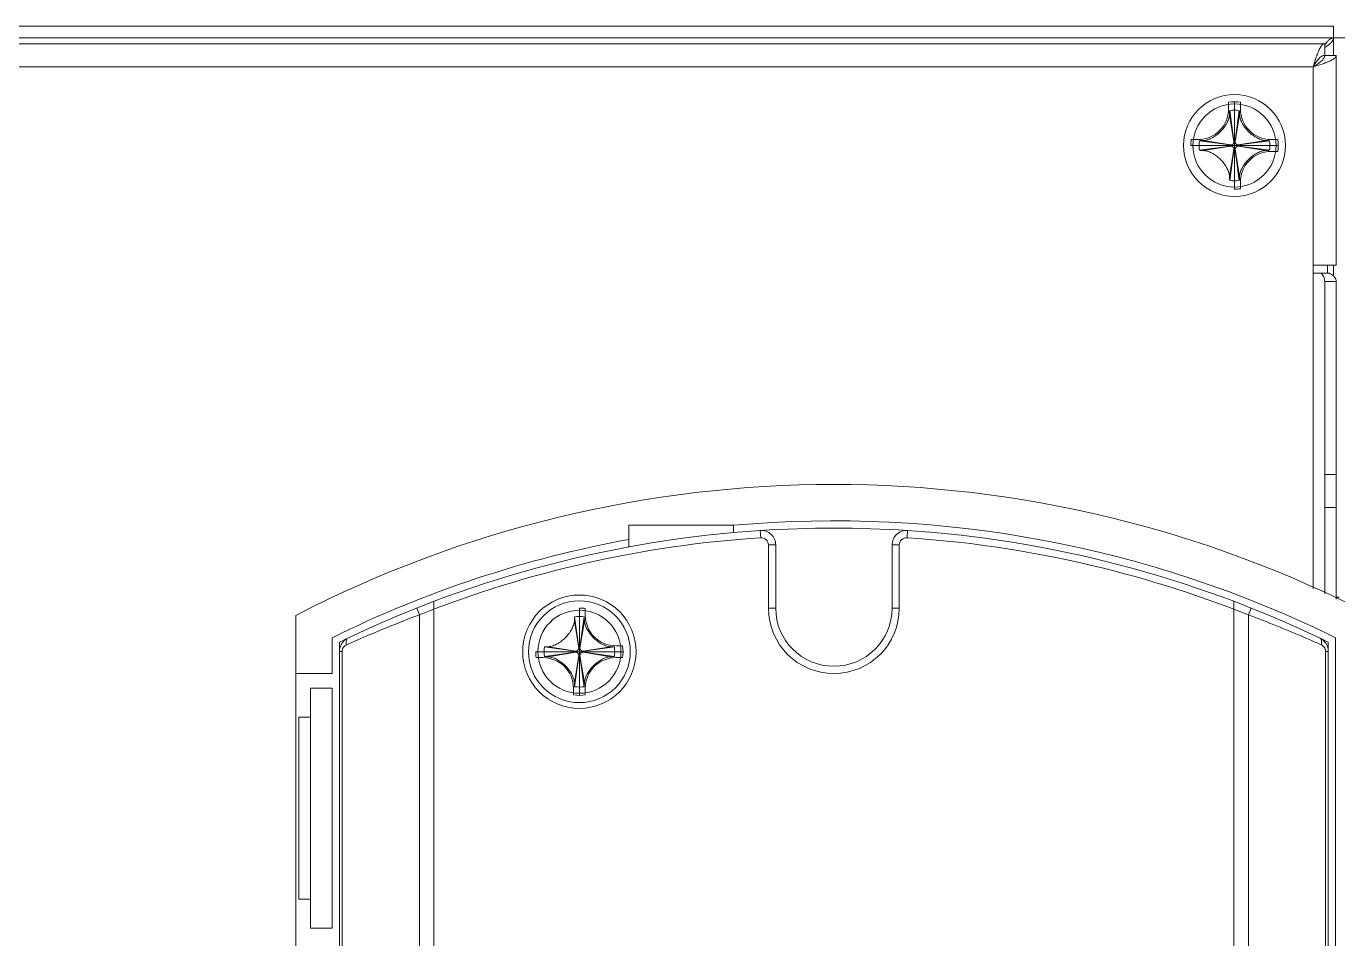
# Model space of a CAD drawing. Header units: millimetres. Extents: x 206 to 1899, y -454 to 296.
# Drawn here: x 631.47 to 637.1, y 57.45 to 61.38 of the extents above; entities that cross this region are included whole.
import ezdxf

# ---------------------------------------------------------------- set-up
doc = ezdxf.new("R2010")
doc.units = ezdxf.units.MM
doc.layers.add('细实线', color=7, linetype='Continuous', lineweight=15)

msp = doc.modelspace()

# ---------------------------------------------------------------- linework, layer by layer
at = {"layer": '细实线', "linetype": 'Continuous', "lineweight": 9}
for p, q in [((622.5039, 61.3752), (637.0852, 61.3752)), ((637.0852, 61.3252), (637.0852, 61.3752)), ((637.0852, 61.3252), (622.5039, 61.3252)), ((637.0477, 61.3002), (622.5414, 61.3002)), ((637.0477, 61.2502), (637.0477, 61.3002)), ((637.0852, 61.2502), (637.0852, 61.3252)), ((637.0852, 61.3252), (637.1352, 61.3252)), ((637.0477, 61.2502), (637.0977, 61.2502)), ((637.0977, 60.3491), (637.0977, 61.2502)), ((622.5914, 61.2002), (636.9977, 61.2002)), ((636.9977, 58.9599), (636.9977, 61.2002)), ((636.6347, 61.0485), (636.6347, 61.0195)), ((636.6602, 60.6752), (636.6602, 61.0502)), ((636.6857, 61.0485), (636.6857, 61.0195)), ((636.6385, 60.9959), (636.6576, 60.8784)), ((636.6395, 61.013), (636.6576, 60.8813)), ((636.6602, 60.8815), (636.6602, 61.0144)), ((636.6808, 61.013), (636.6627, 60.8813)), ((636.6818, 60.9959), (636.6627, 60.8784)), ((636.5034, 60.8882), (636.4744, 60.8882)), ((636.5099, 60.8834), (636.6416, 60.8653)), ((636.527, 60.8844), (636.6445, 60.8653)), ((636.6576, 60.8813), (636.6576, 60.8784)), ((636.6576, 60.8813), (636.6576, 60.8784)), ((636.6627, 60.8813), (636.6627, 60.8784)), ((636.6627, 60.8813), (636.6627, 60.8784)), ((636.7934, 60.8844), (636.6759, 60.8653)), ((636.8105, 60.8834), (636.6788, 60.8653)), ((636.8169, 60.8882), (636.8459, 60.8882)), ((636.4727, 60.8627), (636.8477, 60.8627)), ((636.6414, 60.8627), (636.5085, 60.8627)), ((636.5099, 60.8421), (636.6416, 60.8602)), ((636.527, 60.8411), (636.6445, 60.8602)), ((636.6385, 60.7295), (636.6576, 60.847)), ((636.6395, 60.7124), (636.6576, 60.8441)), ((636.6445, 60.8653), (636.6416, 60.8653)), ((636.6416, 60.8653), (636.6445, 60.8653)), ((636.6445, 60.8602), (636.6416, 60.8602)), ((636.6576, 60.8441), (636.6576, 60.847)), ((636.6602, 60.711), (636.6602, 60.844)), ((636.6627, 60.8441), (636.6627, 60.847)), ((636.6627, 60.8441), (636.6627, 60.847)), ((636.6818, 60.7295), (636.6627, 60.847)), ((636.6808, 60.7124), (636.6627, 60.8441)), ((636.6759, 60.8653), (636.6788, 60.8653)), ((636.6759, 60.8653), (636.6788, 60.8653)), ((636.6788, 60.8602), (636.6759, 60.8602)), ((636.6759, 60.8602), (636.6788, 60.8602)), ((636.7934, 60.8411), (636.6759, 60.8602)), ((636.8105, 60.8421), (636.6788, 60.8602)), ((636.6789, 60.8627), (636.8119, 60.8627)), ((636.8169, 60.8372), (636.8459, 60.8372)), ((636.6857, 60.677), (636.6857, 60.706)), ((636.9977, 60.3491), (637.0977, 60.3491)), ((637.033, 60.3137), (636.9977, 60.3137)), ((637.033, 60.3137), (637.0684, 60.3137)), ((637.0602, 60.3137), (637.0602, 60.3491)), ((637.0852, 60.3021), (637.0852, 60.3491)), ((637.0477, 58.937), (637.0477, 60.2783)), ((637.0477, 60.2783), (637.0977, 60.2783)), ((637.0977, 58.9141), (637.0977, 60.2783)), ((637.0977, 59.4494), (637.0477, 59.4494)), ((637.0977, 59.308), (637.0477, 59.308)), ((634.0571, 59.1382), (634.0571, 59.2315)), ((634.0571, 59.2315), (634.5071, 59.2315)), ((634.5071, 59.1998), (634.5071, 59.2315)), ((634.6217, 59.2086), (634.6238, 59.1775)), ((635.2549, 59.2086), (635.2528, 59.1775)), ((634.6571, 59.1463), (634.6571, 58.8752)), ((634.6883, 59.1463), (634.6571, 59.1463)), ((634.6883, 59.1463), (634.6883, 58.8752)), ((635.1883, 58.8752), (635.1883, 59.1463)), ((635.1883, 59.1463), (635.2196, 59.1463)), ((635.2196, 58.8752), (635.2196, 59.1463)), ((633.2196, 52.3837), (633.2196, 58.904)), ((636.6571, 52.3837), (636.6571, 58.904)), ((637.0977, 58.9221), (637.1102, 58.9221)), ((633.1571, 58.8462), (633.1455, 58.8752)), ((633.8446, 58.5002), (633.8446, 58.8752)), ((633.8701, 58.8445), (633.8701, 58.8735)), ((634.6883, 58.8752), (634.6571, 58.8752)), ((635.1883, 58.8752), (635.2196, 58.8752)), ((636.7196, 58.8462), (636.7311, 58.8752)), ((632.6258, 58.844), (632.6258, 51.0002)), ((633.1571, 52.4556), (633.1571, 58.8462)), ((633.8229, 58.8209), (633.842, 58.7034)), ((633.8239, 58.838), (633.842, 58.7063)), ((633.8446, 58.7065), (633.8446, 58.8394)), ((633.8652, 58.838), (633.8471, 58.7063)), ((633.8662, 58.8209), (633.8471, 58.7034)), ((636.7196, 52.4556), (636.7196, 58.8462)), ((632.7821, 58.7478), (632.7821, 58.594)), ((637.0946, 51.0964), (637.0946, 58.7478)), ((632.8133, 58.7284), (632.8133, 51.1159)), ((632.8252, 58.6891), (632.8133, 58.6891)), ((632.8252, 58.6891), (632.8252, 52.6792)), ((633.6571, 58.6877), (634.0321, 58.6877)), ((633.6928, 58.6877), (633.8258, 58.6877)), ((633.6943, 58.7084), (633.826, 58.6903)), ((633.6943, 58.6671), (633.826, 58.6852)), ((633.7114, 58.7094), (633.8289, 58.6903)), ((633.7114, 58.6661), (633.8289, 58.6852)), ((633.826, 58.6903), (633.8289, 58.6903)), ((633.826, 58.6852), (633.8289, 58.6852)), ((633.826, 58.6852), (633.8289, 58.6852)), ((633.842, 58.7034), (633.842, 58.7063)), ((633.8471, 58.7063), (633.8471, 58.7034)), ((633.8471, 58.7034), (633.8471, 58.7063)), ((633.9778, 58.7094), (633.8602, 58.6903)), ((633.8631, 58.6903), (633.8602, 58.6903)), ((633.8631, 58.6903), (633.8602, 58.6903)), ((633.8631, 58.6852), (633.8602, 58.6852)), ((633.8631, 58.6852), (633.8602, 58.6852)), ((633.9778, 58.6661), (633.8602, 58.6852)), ((633.9949, 58.7084), (633.8631, 58.6903)), ((633.9949, 58.6671), (633.8631, 58.6852)), ((633.8633, 58.6877), (633.9963, 58.6877)), ((634.0303, 58.7132), (634.0013, 58.7132)), ((637.0514, 52.6792), (637.0514, 58.6891)), ((637.0514, 58.6891), (637.0633, 58.6891)), ((637.0633, 51.1159), (637.0633, 58.7284)), ((633.6588, 58.6622), (633.6878, 58.6622)), ((633.8229, 58.5545), (633.842, 58.6721)), ((633.8239, 58.5374), (633.842, 58.6692)), ((633.842, 58.6721), (633.842, 58.6692)), ((633.842, 58.6692), (633.842, 58.6721)), ((633.8446, 58.669), (633.8446, 58.536)), ((633.8471, 58.6721), (633.8471, 58.6692)), ((633.8471, 58.6721), (633.8471, 58.6692)), ((633.8662, 58.5545), (633.8471, 58.6721)), ((633.8652, 58.5374), (633.8471, 58.6692)), ((634.0303, 58.6622), (634.0013, 58.6622)), ((632.6258, 58.594), (632.7821, 58.594)), ((632.6883, 57.5002), (632.6883, 58.5315)), ((632.7821, 58.5315), (632.6883, 58.5315)), ((632.7821, 57.5002), (632.7821, 58.5315)), ((633.8191, 58.531), (633.8191, 58.502)), ((633.8701, 58.531), (633.8701, 58.502)), ((632.6383, 58.4065), (632.6383, 57.6252)), ((632.6383, 58.4065), (632.6883, 58.4065)), ((632.6383, 57.6252), (632.6883, 57.6252)), ((632.7821, 57.5002), (632.6883, 57.5002))]:
    msp.add_line(p, q, dxfattribs=at)
for centre, radius in [((636.6602, 60.8627), 0.2188), ((636.6602, 60.8627), 0.1786), ((633.8446, 58.6877), 0.2437), ((633.8446, 58.6877), 0.2188), ((633.8446, 58.6877), 0.1786)]:
    msp.add_circle(centre, radius, dxfattribs=at)
for centre, radius, start, end in [((636.6602, 60.8627), 0.1875, 82.1836, 97.8164), ((636.5034, 61.0195), 0.1313, 270, 0), ((638.8007, 60.8736), 2.1656, 176.3078, 176.7611), ((636.6602, 60.8627), 0.1517, 82.1836, 97.8164), ((634.5197, 60.8736), 2.1656, 3.2389, 3.6922), ((636.8169, 61.0195), 0.1313, 180, 270), ((636.6602, 60.8627), 0.1875, 172.1836, 180), ((636.6602, 60.8627), 0.1517, 172.1836, 187.8164), ((636.6487, 58.7334), 2.1545, 93.2376, 93.6933), ((636.6445, 60.8784), 0.0131, 270, 0), ((636.6445, 60.8784), 0.0131, 270, 0), ((636.6602, 60.8627), 0.0188, 82.1881, 97.8119), ((636.6602, 60.8627), 0.0187, 82.1836, 97.8164), ((636.6759, 60.8784), 0.0131, 180, 270), ((636.6759, 60.8784), 0.0131, 180, 270), ((636.671, 58.7222), 2.1656, 86.3078, 86.7612), ((636.6602, 60.8627), 0.1517, 352.1836, 7.8164), ((636.6602, 60.8627), 0.1875, 352.1836, 7.8164), ((636.6493, 63.0032), 2.1656, 266.3077, 266.7611), ((636.6602, 60.8627), 0.0188, 172.1881, 179.9955), ((636.6602, 60.8627), 0.0187, 172.1836, 180), ((636.6602, 60.8627), 0.0188, 180.0045, 187.8119), ((636.6445, 60.847), 0.0131, 360, 90), ((636.6602, 60.8627), 0.0188, 262.1881, 277.8119), ((636.6602, 60.8627), 0.0187, 270, 277.8164), ((636.6759, 60.847), 0.0131, 90, 180), ((636.6759, 60.847), 0.0131, 90, 180), ((636.6602, 60.8627), 0.0188, 0.0045, 7.8119), ((636.6602, 60.8627), 0.0187, 352.1836, 7.8164), ((636.6602, 60.8627), 0.0188, 352.1881, 359.9955), ((636.8169, 60.706), 0.1313, 90, 180), ((636.6717, 62.992), 2.1544, 273.2377, 273.6934), ((638.8006, 60.8519), 2.1656, 183.2389, 183.6922), ((636.6602, 60.8627), 0.1517, 262.1836, 277.8164), ((634.5197, 60.8519), 2.1656, 356.3078, 356.7611), ((636.6602, 60.8627), 0.1875, 270, 277.8164), ((634.9383, 54.3718), 5.0347, 62.6574, 117.3426), ((634.9383, 54.3718), 4.8785, 63.7689, 95.0716), ((634.9383, 54.3718), 4.8472, 93.7448, 115.5348), ((634.6258, 59.1463), 0.0625, 0, 93.7448), ((634.9383, 54.3718), 4.8472, 86.257, 93.743), ((635.2508, 59.1463), 0.0625, 86.2552, 180), ((634.9383, 54.3718), 4.8472, 64.4652, 86.2552), ((634.9383, 54.3718), 4.8785, 100.4078, 116.2311), ((634.9383, 54.3718), 4.816, 93.7448, 111.7072), ((634.6258, 59.1463), 0.0312, 0, 93.7448), ((635.2508, 59.1463), 0.0312, 86.2552, 180), ((634.9383, 54.3718), 4.816, 68.2928, 86.2552), ((633.8446, 58.6877), 0.1875, 82.1836, 90), ((634.9383, 58.8752), 0.2812, 180, 0), ((634.9383, 58.8752), 0.25, 180, 0), ((635.0129, 53.895), 5.2876, 110.547, 114.2156), ((635.985, 58.6986), 2.1656, 176.3078, 176.7611), ((633.8446, 58.6877), 0.1517, 82.1836, 97.8164), ((631.7152, 58.6993), 2.1544, 3.2377, 3.6934), ((634.0013, 58.8445), 0.1313, 180, 270), ((632.8758, 58.6891), 0.0625, 115.5348, 180), ((634.9383, 54.3718), 4.8472, 115.6511, 116.0015), ((637.0008, 58.6891), 0.0625, 0, 64.4652), ((634.9383, 54.3718), 4.8472, 63.9985, 64.3521), ((633.8446, 58.6877), 0.1875, 180, 187.8164), ((633.8446, 58.6877), 0.1517, 172.1836, 187.8164), ((633.8337, 56.5473), 2.1656, 93.2389, 93.6922), ((633.8446, 58.6877), 0.0188, 172.1881, 179.9955), ((633.8446, 58.6877), 0.0188, 180.0045, 187.8119), ((633.8446, 58.6877), 0.0187, 180, 187.8164), ((633.8289, 58.7034), 0.0131, 270, 0), ((633.8289, 58.6721), 0.0131, 0, 90), ((633.8289, 58.6721), 0.0131, 360, 90), ((633.8446, 58.6877), 0.0188, 82.1881, 97.8119), ((633.8446, 58.6877), 0.0187, 82.1836, 90), ((633.8602, 58.7034), 0.0131, 180, 270), ((633.8602, 58.7034), 0.0131, 180, 270), ((633.8602, 58.6721), 0.0131, 90, 180), ((633.8602, 58.6721), 0.0131, 90, 180), ((633.8445, 58.6877), 0.0188, 0.0045, 7.8119), ((633.8446, 58.6877), 0.0187, 352.1836, 7.8164), ((633.8445, 58.6877), 0.0188, 352.1881, 359.9955), ((633.8554, 56.5473), 2.1656, 86.3078, 86.7611), ((633.8446, 58.6877), 0.1517, 352.1836, 7.8164), ((633.8446, 58.6877), 0.1875, 352.1836, 7.8164), ((633.6878, 58.531), 0.1313, 0, 90), ((633.8337, 60.8282), 2.1656, 266.3078, 266.7611), ((633.8446, 58.6878), 0.0188, 262.1881, 277.8119), ((633.8446, 58.6877), 0.0187, 262.1836, 277.8164), ((634.0013, 58.531), 0.1313, 90, 180), ((633.8554, 60.8282), 2.1656, 273.2389, 273.6922), ((635.9739, 58.6762), 2.1544, 183.2377, 183.6934), ((633.8446, 58.6877), 0.1517, 262.1836, 277.8164), ((631.7041, 58.6769), 2.1656, 356.3078, 356.7611), ((633.8446, 58.6877), 0.1875, 262.1836, 277.8164)]:
    msp.add_arc(centre, radius, start, end, dxfattribs=at)
for points, knots in [([(637.0477, 61.3002), (637.0463, 61.3002), (637.0432, 61.2995), (637.039, 61.2968), (637.0348, 61.2924), (637.0289, 61.284), (637.0219, 61.2699), (637.017, 61.2575), (637.0145, 61.2505)], [0, 0, 0, 0, 0.068215, 0.146509, 0.241306, 0.355436, 0.642632, 1, 1, 1, 1]), ([(637.0518, 61.3002), (637.0515, 61.2998), (637.0501, 61.2978), (637.0487, 61.2959), (637.0477, 61.2944)], [0, 0, 0, 0, 0.245895, 1, 1, 1, 1]), ([(637.0558, 61.2887), (637.0551, 61.2883), (637.0524, 61.2864), (637.0497, 61.2846), (637.0477, 61.2833)], [0, 0, 0, 0, 0.245969, 1, 1, 1, 1]), ([(637.0852, 61.3252), (637.0823, 61.3252), (637.0762, 61.3239), (637.0678, 61.3184), (637.0596, 61.3103), (637.0545, 61.3038), (637.0518, 61.3002)], [0, 0, 0, 0, 0.197679, 0.423479, 0.691084, 1, 1, 1, 1]), ([(637.0852, 61.3252), (637.0852, 61.3221), (637.0835, 61.3153), (637.077, 61.3062), (637.0675, 61.2972), (637.0599, 61.2916), (637.0558, 61.2887)], [0, 0, 0, 0, 0.193021, 0.417933, 0.688087, 1, 1, 1, 1]), ([(637.0145, 61.2505), (637.013, 61.2466), (637.0071, 61.2299), (637.0018, 61.2131), (636.9977, 61.2002)], [0, 0, 0, 0, 0.236022, 1, 1, 1, 1]), ([(637.0477, 61.2502), (637.0456, 61.2502), (637.0412, 61.2495), (637.0348, 61.2465), (637.0285, 61.2417), (637.0199, 61.2329), (637.0095, 61.2188), (637.0018, 61.2066), (636.9977, 61.2002)], [0, 0, 0, 0, 0.086489, 0.180415, 0.28672, 0.407303, 0.687401, 1, 1, 1, 1]), ([(637.0477, 61.2502), (637.0477, 61.2481), (637.047, 61.2437), (637.0439, 61.2373), (637.0392, 61.2311), (637.0303, 61.2224), (637.0163, 61.2121), (637.0041, 61.2043), (636.9977, 61.2002)], [0, 0, 0, 0, 0.086489, 0.180416, 0.286721, 0.407303, 0.687401, 1, 1, 1, 1]), ([(637.048, 61.217), (637.0441, 61.2156), (637.0274, 61.2097), (637.0105, 61.2043), (636.9977, 61.2002)], [0, 0, 0, 0, 0.236022, 1, 1, 1, 1]), ([(637.0977, 61.2502), (637.0977, 61.2488), (637.097, 61.2458), (637.0942, 61.2415), (637.0899, 61.2374), (637.0815, 61.2315), (637.0673, 61.2244), (637.0549, 61.2196), (637.048, 61.217)], [0, 0, 0, 0, 0.068215, 0.14651, 0.241306, 0.355436, 0.642632, 1, 1, 1, 1]), ([(636.527, 60.8844), (636.5339, 60.8848), (636.5442, 60.887), (636.5571, 60.8922), (636.5696, 60.8986), (636.5844, 60.9085), (636.6003, 60.9226), (636.6144, 60.9385), (636.6243, 60.9533), (636.6307, 60.9658), (636.6359, 60.9787), (636.6381, 60.989), (636.6385, 60.9959)], [0, 0, 0, 0, 0.122867, 0.185103, 0.247698, 0.373566, 0.499998, 0.62643, 0.752299, 0.814896, 0.87713, 1, 1, 1, 1]), ([(636.6818, 60.9959), (636.6822, 60.989), (636.6853, 60.9753), (636.6941, 60.9562), (636.7059, 60.9385), (636.72, 60.9226), (636.736, 60.9085), (636.7536, 60.8966), (636.7727, 60.8878), (636.7865, 60.8848), (636.7934, 60.8844)], [0, 0, 0, 0, 0.122892, 0.24762, 0.373529, 0.500002, 0.626475, 0.752383, 0.87711, 1, 1, 1, 1]), ([(636.6385, 60.7295), (636.6381, 60.7364), (636.6351, 60.7502), (636.6263, 60.7693), (636.6144, 60.7869), (636.6003, 60.8029), (636.5844, 60.817), (636.5667, 60.8288), (636.5476, 60.8376), (636.5339, 60.8407), (636.527, 60.8411)], [0, 0, 0, 0, 0.122892, 0.24762, 0.373529, 0.500001, 0.626475, 0.752383, 0.87711, 1, 1, 1, 1]), ([(636.7934, 60.8411), (636.7865, 60.8407), (636.7762, 60.8384), (636.7633, 60.8333), (636.7507, 60.8269), (636.736, 60.817), (636.72, 60.8029), (636.7059, 60.7869), (636.696, 60.7722), (636.6896, 60.7596), (636.6845, 60.7467), (636.6822, 60.7364), (636.6818, 60.7295)], [0, 0, 0, 0, 0.122867, 0.185103, 0.247698, 0.373566, 0.499998, 0.62643, 0.752299, 0.814896, 0.87713, 1, 1, 1, 1]), ([(637.0477, 60.2783), (637.0477, 60.2852), (637.0449, 60.2983), (637.0374, 60.3093), (637.033, 60.3137)], [0, 0, 0, 0, 0.523577, 1, 1, 1, 1]), ([(637.0977, 60.2783), (637.0977, 60.2816), (637.0963, 60.2885), (637.0903, 60.2981), (637.0807, 60.3068), (637.0728, 60.3115), (637.0684, 60.3137)], [0, 0, 0, 0, 0.202877, 0.427839, 0.690795, 1, 1, 1, 1]), ([(633.7114, 58.7094), (633.7182, 58.7098), (633.732, 58.7128), (633.7511, 58.7216), (633.7687, 58.7335), (633.7847, 58.7476), (633.7988, 58.7636), (633.8106, 58.7812), (633.8195, 58.8003), (633.8225, 58.814), (633.8229, 58.8209)], [0, 0, 0, 0, 0.122892, 0.24762, 0.373529, 0.500002, 0.626475, 0.752383, 0.87711, 1, 1, 1, 1]), ([(633.8662, 58.8209), (633.8666, 58.814), (633.8689, 58.8037), (633.874, 58.7908), (633.8804, 58.7783), (633.8903, 58.7636), (633.9044, 58.7476), (633.9204, 58.7335), (633.9351, 58.7236), (633.9476, 58.7172), (633.9606, 58.7121), (633.9709, 58.7098), (633.9778, 58.7094)], [0, 0, 0, 0, 0.122867, 0.185103, 0.247698, 0.373566, 0.499998, 0.62643, 0.752299, 0.814896, 0.87713, 1, 1, 1, 1]), ([(637.0326, 58.7173), (637.0088, 58.728), (636.9055, 58.7735), (636.8008, 58.8158), (636.7196, 58.8462)], [0, 0, 0, 0, 0.231006, 1, 1, 1, 1]), ([(632.8441, 58.7173), (632.8431, 58.7204), (632.8418, 58.7263), (632.8418, 58.7347), (632.8439, 58.7416), (632.8471, 58.7447), (632.8489, 58.7455)], [0, 0, 0, 0, 0.313495, 0.587454, 0.812441, 1, 1, 1, 1]), ([(637.0326, 58.7173), (637.0335, 58.7204), (637.0348, 58.7263), (637.0348, 58.7347), (637.0327, 58.7416), (637.0295, 58.7447), (637.0277, 58.7455)], [0, 0, 0, 0, 0.313494, 0.587452, 0.812439, 1, 1, 1, 1]), ([(632.8441, 58.7173), (632.839, 58.715), (632.8318, 58.7093), (632.8262, 58.6987), (632.8252, 58.6923), (632.8252, 58.6891)], [0, 0, 0, 0, 0.471244, 0.728908, 1, 1, 1, 1]), ([(637.0514, 58.6891), (637.0514, 58.6923), (637.0504, 58.6987), (637.0448, 58.7093), (637.0377, 58.715), (637.0326, 58.7173)], [0, 0, 0, 0, 0.271275, 0.529063, 1, 1, 1, 1]), ([(633.8229, 58.5545), (633.8225, 58.5614), (633.8202, 58.5717), (633.8151, 58.5846), (633.8087, 58.5972), (633.7988, 58.6119), (633.7847, 58.6279), (633.7687, 58.642), (633.754, 58.6519), (633.7415, 58.6583), (633.7285, 58.6634), (633.7182, 58.6657), (633.7114, 58.6661)], [0, 0, 0, 0, 0.122867, 0.185103, 0.247698, 0.373566, 0.499998, 0.62643, 0.752299, 0.814896, 0.87713, 1, 1, 1, 1]), ([(633.9778, 58.6661), (633.9709, 58.6657), (633.9571, 58.6627), (633.938, 58.6538), (633.9204, 58.642), (633.9044, 58.6279), (633.8903, 58.6119), (633.8785, 58.5943), (633.8696, 58.5752), (633.8666, 58.5614), (633.8662, 58.5545)], [0, 0, 0, 0, 0.122892, 0.24762, 0.373529, 0.500002, 0.626475, 0.752383, 0.87711, 1, 1, 1, 1])]:
    msp.add_open_spline(points, degree=3, knots=knots, dxfattribs=at)

doc.saveas('drawing.dxf')
